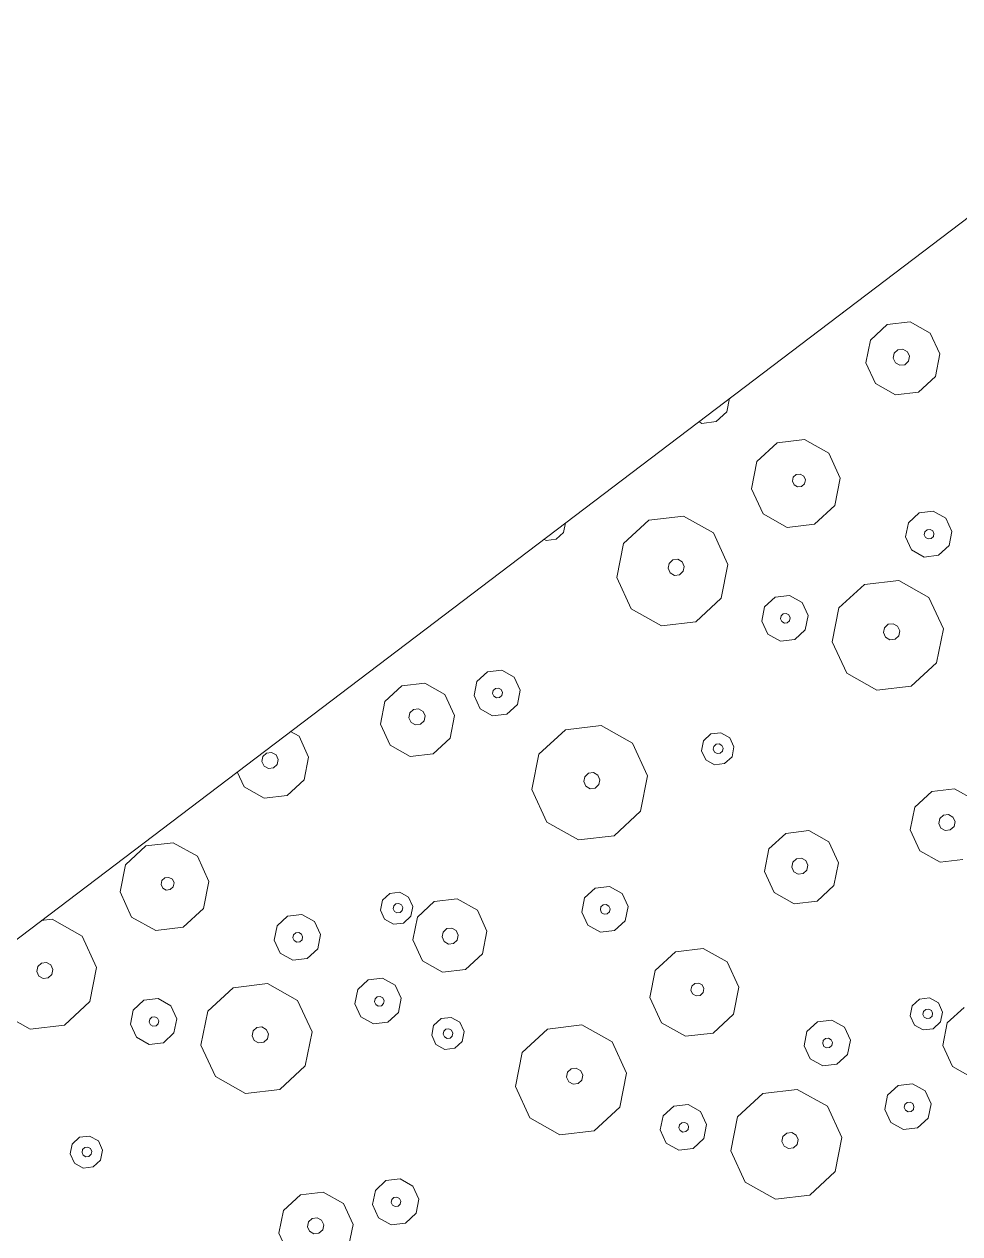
# Model space of a CAD drawing. Header units: metres. Extents: x -2858 to 512, y -1995 to 1252.
# Drawn here: x -558.533 to -555.323, y 357.298 to 361.448 of the extents above; entities that cross this region are included whole.
import ezdxf

# ---------------------------------------------------------------- set-up
doc = ezdxf.new("R2010")
doc.units = ezdxf.units.M
doc.layers.add('Calque commun', color=7, linetype='Continuous')

# ---------------------------------------------------------------- blocks, each defined once
blk = doc.blocks.new('pattern')
at = {"layer": 'Calque commun', "color": 54, "linetype": 'Continuous', "lineweight": 9}
for p, q in [((98.2548, 104.0289), (98.272, 103.9517)), ((98.4163, 103.9829), (98.4589, 104.008)), ((98.4589, 104.008), (98.5081, 104.0033)), ((98.3967, 103.9375), (98.4163, 103.9829)), ((98.5081, 104.0033), (98.5452, 103.9706)), ((98.5452, 103.9706), (98.556, 103.9224)), ((98.272, 103.9517), (98.2405, 103.8791)), ((98.4074, 103.8893), (98.3967, 103.9375)), ((98.4576, 103.9353), (98.4617, 103.9449)), ((98.4598, 103.9252), (98.4576, 103.9353)), ((98.4676, 103.9183), (98.4598, 103.9252)), ((98.4617, 103.9449), (98.4706, 103.9501)), ((98.4706, 103.9501), (98.481, 103.9492)), ((98.481, 103.9492), (98.4888, 103.9423)), ((98.491, 103.9322), (98.4869, 103.9226)), ((98.4888, 103.9423), (98.491, 103.9322)), ((98.4445, 103.8566), (98.4074, 103.8893)), ((98.478, 103.9173), (98.4676, 103.9183)), ((98.4869, 103.9226), (98.478, 103.9173)), ((98.556, 103.9224), (98.5363, 103.877)), ((98.7067, 103.8321), (98.8089, 103.8924)), ((98.8089, 103.8924), (98.927, 103.8812)), ((98.1724, 103.8389), (98.0937, 103.8464)), ((98.2405, 103.8791), (98.1724, 103.8389)), ((98.4937, 103.8519), (98.4445, 103.8566)), ((98.5363, 103.877), (98.4937, 103.8519)), ((98.927, 103.8812), (99.016, 103.8026)), ((98.1412, 103.7703), (98.155, 103.8021)), ((98.155, 103.8021), (98.1848, 103.8196)), ((98.1848, 103.8196), (98.2192, 103.8164)), ((98.2192, 103.8164), (98.2451, 103.7935)), ((98.6595, 103.7232), (98.7067, 103.8321)), ((99.016, 103.8026), (99.0418, 103.6868)), ((98.1487, 103.7365), (98.1412, 103.7703)), ((98.1768, 103.7699), (98.181, 103.7795)), ((98.1791, 103.7598), (98.1768, 103.7699)), ((98.1869, 103.7529), (98.1791, 103.7598)), ((98.181, 103.7795), (98.1899, 103.7847)), ((98.1899, 103.7847), (98.2002, 103.7838)), ((98.2061, 103.7572), (98.1972, 103.7519)), ((98.2002, 103.7838), (98.208, 103.7769)), ((98.2103, 103.7667), (98.2061, 103.7572)), ((98.208, 103.7769), (98.2103, 103.7667)), ((98.2527, 103.7597), (98.2389, 103.7279)), ((98.2451, 103.7935), (98.2527, 103.7597)), ((98.1747, 103.7136), (98.1487, 103.7365)), ((98.1972, 103.7519), (98.1869, 103.7529)), ((98.2389, 103.7279), (98.2091, 103.7103)), ((98.6853, 103.6074), (98.6595, 103.7232)), ((98.8048, 103.709), (98.8117, 103.7249)), ((98.8117, 103.7249), (98.8266, 103.7337)), ((98.8266, 103.7337), (98.8438, 103.7321)), ((98.8438, 103.7321), (98.8568, 103.7206)), ((98.8568, 103.7206), (98.8606, 103.7037)), ((98.2091, 103.7103), (98.1747, 103.7136)), ((98.8086, 103.6921), (98.8048, 103.709)), ((98.8215, 103.6807), (98.8086, 103.6921)), ((98.8388, 103.679), (98.8215, 103.6807)), ((98.8537, 103.6878), (98.8388, 103.679)), ((98.8606, 103.7037), (98.8537, 103.6878)), ((99.0418, 103.6868), (98.9946, 103.5779)), ((98.4383, 103.6311), (98.4809, 103.6562)), ((98.4809, 103.6562), (98.5301, 103.6515)), ((98.5301, 103.6515), (98.5671, 103.6188)), ((98.4186, 103.5857), (98.4383, 103.6311)), ((98.4849, 103.5901), (98.4939, 103.5954)), ((98.4939, 103.5954), (98.5042, 103.5944)), ((98.5042, 103.5944), (98.512, 103.5875)), ((98.5671, 103.6188), (98.5779, 103.5705)), ((98.7743, 103.5289), (98.6853, 103.6074)), ((98.4294, 103.5374), (98.4186, 103.5857)), ((98.4808, 103.5806), (98.4849, 103.5901)), ((98.4831, 103.5704), (98.4808, 103.5806)), ((98.4908, 103.5636), (98.4831, 103.5704)), ((98.5012, 103.5626), (98.4908, 103.5636)), ((98.5101, 103.5679), (98.5012, 103.5626)), ((98.5142, 103.5774), (98.5101, 103.5679)), ((98.512, 103.5875), (98.5142, 103.5774)), ((98.5779, 103.5705), (98.5582, 103.5252)), ((98.9946, 103.5779), (98.8924, 103.5176)), ((98.4664, 103.5047), (98.4294, 103.5374)), ((98.5582, 103.5252), (98.5156, 103.5)), ((98.8924, 103.5176), (98.7743, 103.5289)), ((97.7183, 103.5048), (97.7776, 103.4524)), ((98.5156, 103.5), (98.4664, 103.5047)), ((98.9826, 103.4561), (99.0252, 103.4812)), ((99.0252, 103.4812), (99.0744, 103.4765)), ((99.0744, 103.4765), (99.1114, 103.4438)), ((97.7776, 103.4524), (97.7948, 103.3752)), ((98.9629, 103.4107), (98.9826, 103.4561)), ((99.1114, 103.4438), (99.1222, 103.3955)), ((97.5572, 103.3223), (97.54, 103.3995)), ((97.633, 103.3821), (97.6398, 103.398)), ((97.6398, 103.398), (97.6548, 103.4068)), ((97.6548, 103.4068), (97.672, 103.4051)), ((97.672, 103.4051), (97.685, 103.3937)), ((97.685, 103.3937), (97.6887, 103.3768)), ((98.9737, 103.3625), (98.9629, 103.4107)), ((99.0251, 103.4056), (99.0292, 103.4151)), ((99.0274, 103.3955), (99.0251, 103.4056)), ((99.0351, 103.3886), (99.0274, 103.3955)), ((99.0292, 103.4151), (99.0382, 103.4204)), ((99.0455, 103.3876), (99.0351, 103.3886)), ((99.0382, 103.4204), (99.0485, 103.4194)), ((99.0544, 103.3929), (99.0455, 103.3876)), ((99.0485, 103.4194), (99.0563, 103.4125)), ((99.0586, 103.4024), (99.0544, 103.3929)), ((99.0563, 103.4125), (99.0586, 103.4024)), ((99.1222, 103.3955), (99.1025, 103.3502)), ((97.6367, 103.3652), (97.633, 103.3821)), ((97.6497, 103.3538), (97.6367, 103.3652)), ((97.6669, 103.3521), (97.6497, 103.3538)), ((97.6818, 103.3609), (97.6669, 103.3521)), ((97.6887, 103.3768), (97.6818, 103.3609)), ((97.7948, 103.3752), (97.7633, 103.3026)), ((99.0107, 103.3297), (98.9737, 103.3625)), ((99.1025, 103.3502), (99.06, 103.325)), ((97.6165, 103.2699), (97.5572, 103.3223)), ((97.7633, 103.3026), (97.6952, 103.2624)), ((99.06, 103.325), (99.0107, 103.3297)), ((97.6952, 103.2624), (97.6165, 103.2699)), ((98.5576, 103.2241), (98.6394, 103.2724)), ((98.6394, 103.2724), (98.7339, 103.2634)), ((98.7339, 103.2634), (98.8051, 103.2005)), ((98.012, 103.1945), (98.0801, 103.2347)), ((98.0801, 103.2347), (98.1589, 103.2272)), ((98.1589, 103.2272), (98.2182, 103.1748)), ((98.5199, 103.137), (98.5576, 103.2241)), ((97.9806, 103.1219), (98.012, 103.1945)), ((98.8051, 103.2005), (98.8257, 103.1079)), ((99.0352, 103.1342), (99.1374, 103.1945)), ((99.1374, 103.1945), (99.2555, 103.1832)), ((99.2555, 103.1832), (99.3444, 103.1047)), ((98.2182, 103.1748), (98.2354, 103.0976)), ((98.5405, 103.0443), (98.5199, 103.137)), ((98.6361, 103.1256), (98.6416, 103.1383)), ((98.6416, 103.1383), (98.6535, 103.1454)), ((98.6535, 103.1454), (98.6673, 103.1441)), ((98.6673, 103.1441), (98.6777, 103.1349)), ((98.6777, 103.1349), (98.6807, 103.1214)), ((97.9977, 103.0447), (97.9806, 103.1219)), ((98.081, 103.106), (98.0879, 103.1219)), ((98.0847, 103.0891), (98.081, 103.106)), ((98.0879, 103.1219), (98.1028, 103.1307)), ((98.1028, 103.1307), (98.12, 103.1291)), ((98.12, 103.1291), (98.133, 103.1176)), ((98.1367, 103.1007), (98.1298, 103.0849)), ((98.133, 103.1176), (98.1367, 103.1007)), ((98.2354, 103.0976), (98.2039, 103.025)), ((98.6391, 103.1121), (98.6361, 103.1256)), ((98.6495, 103.103), (98.6391, 103.1121)), ((98.6633, 103.1016), (98.6495, 103.103)), ((98.6752, 103.1087), (98.6633, 103.1016)), ((98.6807, 103.1214), (98.6752, 103.1087)), ((98.8257, 103.1079), (98.7879, 103.0208)), ((98.988, 103.0253), (99.0352, 103.1342)), ((99.3444, 103.1047), (99.3702, 102.9889)), ((98.0977, 103.0777), (98.0847, 103.0891)), ((98.1149, 103.0761), (98.0977, 103.0777)), ((98.1298, 103.0849), (98.1149, 103.0761)), ((98.0571, 102.9923), (97.9977, 103.0447)), ((98.2039, 103.025), (98.1358, 102.9848)), ((98.6117, 102.9815), (98.5405, 103.0443)), ((98.7879, 103.0208), (98.7062, 102.9725)), ((99.0138, 102.9095), (98.988, 103.0253)), ((99.1333, 103.0111), (99.1402, 103.027)), ((99.137, 102.9942), (99.1333, 103.0111)), ((99.1402, 103.027), (99.1551, 103.0358)), ((99.1551, 103.0358), (99.1723, 103.0341)), ((99.1723, 103.0341), (99.1852, 103.0227)), ((99.1852, 103.0227), (99.189, 103.0058)), ((97.1736, 102.9269), (97.2757, 102.9872)), ((97.2757, 102.9872), (97.3939, 102.976)), ((97.3939, 102.976), (97.4828, 102.8974)), ((98.1358, 102.9848), (98.0571, 102.9923)), ((98.7062, 102.9725), (98.6117, 102.9815)), ((99.15, 102.9827), (99.137, 102.9942)), ((99.1672, 102.9811), (99.15, 102.9827)), ((99.1821, 102.9899), (99.1672, 102.9811)), ((99.189, 103.0058), (99.1821, 102.9899)), ((99.3702, 102.9889), (99.323, 102.88)), ((97.1264, 102.818), (97.1736, 102.9269)), ((97.4828, 102.8974), (97.5086, 102.7816)), ((99.1027, 102.8309), (99.0138, 102.9095)), ((99.8124, 102.8459), (99.8321, 102.8912)), ((99.8321, 102.8912), (99.8746, 102.9164)), ((99.8746, 102.9164), (99.9239, 102.9117)), ((99.9239, 102.9117), (99.9609, 102.879)), ((99.323, 102.88), (99.2209, 102.8197)), ((99.8231, 102.7976), (99.8124, 102.8459)), ((99.8746, 102.8408), (99.8787, 102.8503)), ((99.8787, 102.8503), (99.8877, 102.8556)), ((99.8877, 102.8556), (99.898, 102.8546)), ((99.898, 102.8546), (99.9058, 102.8477)), ((99.9058, 102.8477), (99.908, 102.8376)), ((99.9609, 102.879), (99.9717, 102.8307)), ((97.1522, 102.7022), (97.1264, 102.818)), ((97.2716, 102.8038), (97.2785, 102.8197)), ((97.2754, 102.7869), (97.2716, 102.8038)), ((97.2785, 102.8197), (97.2934, 102.8285)), ((97.2934, 102.8285), (97.3106, 102.8269)), ((97.3106, 102.8269), (97.3236, 102.8154)), ((97.3236, 102.8154), (97.3274, 102.7985)), ((99.2209, 102.8197), (99.1027, 102.8309)), ((99.8768, 102.8306), (99.8746, 102.8408)), ((99.8846, 102.8238), (99.8768, 102.8306)), ((99.895, 102.8228), (99.8846, 102.8238)), ((99.9039, 102.828), (99.895, 102.8228)), ((99.908, 102.8376), (99.9039, 102.828)), ((99.9717, 102.8307), (99.952, 102.7853)), ((100.0471, 102.7809), (100.1152, 102.8211)), ((97.2884, 102.7755), (97.2754, 102.7869)), ((97.3056, 102.7738), (97.2884, 102.7755)), ((97.3205, 102.7826), (97.3056, 102.7738)), ((97.3274, 102.7985), (97.3205, 102.7826)), ((97.5086, 102.7816), (97.4614, 102.6728)), ((98.6055, 102.7568), (98.6481, 102.7819)), ((98.6481, 102.7819), (98.6973, 102.7772)), ((98.6973, 102.7772), (98.7344, 102.7445)), ((99.8602, 102.7649), (99.8231, 102.7976)), ((99.9094, 102.7602), (99.8602, 102.7649)), ((99.952, 102.7853), (99.9094, 102.7602)), ((100.0156, 102.7083), (100.0471, 102.7809)), ((96.8854, 102.6805), (96.9051, 102.7259)), ((96.9051, 102.7259), (96.9477, 102.751)), ((96.9477, 102.751), (96.9969, 102.7463)), ((96.9969, 102.7463), (97.034, 102.7136)), ((98.5859, 102.7114), (98.6055, 102.7568)), ((98.6522, 102.7158), (98.6611, 102.7211)), ((98.6611, 102.7211), (98.6715, 102.7201)), ((98.6715, 102.7201), (98.6793, 102.7133)), ((98.7344, 102.7445), (98.7451, 102.6963)), ((96.8962, 102.6322), (96.8854, 102.6805)), ((96.9476, 102.6754), (96.9518, 102.6849)), ((96.9518, 102.6849), (96.9607, 102.6902)), ((96.9607, 102.6902), (96.971, 102.6892)), ((96.971, 102.6892), (96.9788, 102.6823)), ((96.9788, 102.6823), (96.9811, 102.6722)), ((97.034, 102.7136), (97.0447, 102.6653)), ((97.2411, 102.6237), (97.1522, 102.7022)), ((97.9548, 102.662), (97.9846, 102.6796)), ((97.9846, 102.6796), (98.019, 102.6763)), ((98.5966, 102.6632), (98.5859, 102.7114)), ((98.6481, 102.7063), (98.6522, 102.7158)), ((98.6503, 102.6962), (98.6481, 102.7063)), ((98.6581, 102.6893), (98.6503, 102.6962)), ((98.6684, 102.6883), (98.6581, 102.6893)), ((98.6774, 102.6936), (98.6684, 102.6883)), ((98.6815, 102.7031), (98.6774, 102.6936)), ((98.6793, 102.7133), (98.6815, 102.7031)), ((98.7451, 102.6963), (98.7255, 102.6509)), ((100.0328, 102.6311), (100.0156, 102.7083)), ((100.1086, 102.6909), (100.1155, 102.7068)), ((100.1124, 102.674), (100.1086, 102.6909)), ((100.1155, 102.7068), (100.1304, 102.7156)), ((100.1304, 102.7156), (100.1477, 102.714)), ((100.1477, 102.714), (100.1606, 102.7025)), ((100.1644, 102.6856), (100.1575, 102.6697)), ((100.1606, 102.7025), (100.1644, 102.6856)), ((100.2705, 102.684), (100.239, 102.6114)), ((96.9499, 102.6652), (96.9476, 102.6754)), ((96.9577, 102.6584), (96.9499, 102.6652)), ((96.968, 102.6574), (96.9577, 102.6584)), ((96.9769, 102.6627), (96.968, 102.6574)), ((96.9811, 102.6722), (96.9769, 102.6627)), ((97.0447, 102.6653), (97.025, 102.62)), ((97.4614, 102.6728), (97.3592, 102.6124)), ((97.941, 102.6302), (97.9548, 102.662)), ((97.9788, 102.6273), (97.9829, 102.6369)), ((97.9829, 102.6369), (97.9919, 102.6422)), ((97.9919, 102.6422), (98.0022, 102.6412)), ((98.0022, 102.6412), (98.01, 102.6343)), ((98.019, 102.6763), (98.045, 102.6534)), ((98.045, 102.6534), (98.0525, 102.6196)), ((98.6337, 102.6304), (98.5966, 102.6632)), ((98.7255, 102.6509), (98.6829, 102.6258)), ((99.2999, 102.6232), (99.3297, 102.6408)), ((99.3297, 102.6408), (99.3641, 102.6375)), ((99.3641, 102.6375), (99.3901, 102.6146)), ((100.1254, 102.6626), (100.1124, 102.674)), ((100.1426, 102.6609), (100.1254, 102.6626)), ((100.1575, 102.6697), (100.1426, 102.6609)), ((96.9332, 102.5995), (96.8962, 102.6322)), ((96.9825, 102.5948), (96.9332, 102.5995)), ((97.025, 102.62), (96.9825, 102.5948)), ((97.3592, 102.6124), (97.2411, 102.6237)), ((97.9485, 102.5964), (97.941, 102.6302)), ((97.9745, 102.5735), (97.9485, 102.5964)), ((97.981, 102.6172), (97.9788, 102.6273)), ((97.9888, 102.6103), (97.981, 102.6172)), ((97.9992, 102.6094), (97.9888, 102.6103)), ((98.0081, 102.6146), (97.9992, 102.6094)), ((98.0122, 102.6242), (98.0081, 102.6146)), ((98.01, 102.6343), (98.0122, 102.6242)), ((98.0525, 102.6196), (98.0387, 102.5878)), ((98.6829, 102.6258), (98.6337, 102.6304)), ((99.2861, 102.5915), (99.2999, 102.6232)), ((99.3255, 102.5887), (99.3297, 102.5982)), ((99.3297, 102.5982), (99.3386, 102.6035)), ((99.3386, 102.6035), (99.3489, 102.6025)), ((99.3489, 102.6025), (99.3567, 102.5957)), ((99.3567, 102.5957), (99.359, 102.5855)), ((99.3901, 102.6146), (99.3976, 102.5808)), ((100.0921, 102.5787), (100.0328, 102.6311)), ((100.239, 102.6114), (100.1709, 102.5712)), ((97.4494, 102.5509), (97.492, 102.576)), ((97.492, 102.576), (97.5412, 102.5713)), ((97.5412, 102.5713), (97.5783, 102.5386)), ((98.0089, 102.5702), (97.9745, 102.5735)), ((98.0387, 102.5878), (98.0089, 102.5702)), ((98.2265, 102.5076), (98.3329, 102.5704)), ((98.3329, 102.5704), (98.456, 102.5587)), ((98.456, 102.5587), (98.5486, 102.4769)), ((99.2936, 102.5577), (99.2861, 102.5915)), ((99.3195, 102.5348), (99.2936, 102.5577)), ((99.3278, 102.5786), (99.3255, 102.5887)), ((99.3356, 102.5717), (99.3278, 102.5786)), ((99.3459, 102.5707), (99.3356, 102.5717)), ((99.3548, 102.576), (99.3459, 102.5707)), ((99.359, 102.5855), (99.3548, 102.576)), ((99.3976, 102.5808), (99.3838, 102.5491)), ((100.1709, 102.5712), (100.0921, 102.5787)), ((97.4297, 102.5055), (97.4494, 102.5509)), ((97.4961, 102.5099), (97.505, 102.5152)), ((97.505, 102.5152), (97.5153, 102.5142)), ((97.5153, 102.5142), (97.5231, 102.5074)), ((97.5783, 102.5386), (97.589, 102.4904)), ((99.354, 102.5315), (99.3195, 102.5348)), ((99.3838, 102.5491), (99.354, 102.5315)), ((97.4405, 102.4573), (97.4297, 102.5055)), ((97.4919, 102.5004), (97.4961, 102.5099)), ((97.4942, 102.4903), (97.4919, 102.5004)), ((97.502, 102.4834), (97.4942, 102.4903)), ((97.5123, 102.4824), (97.502, 102.4834)), ((97.5213, 102.4877), (97.5123, 102.4824)), ((97.5254, 102.4972), (97.5213, 102.4877)), ((97.5231, 102.5074), (97.5254, 102.4972)), ((97.589, 102.4904), (97.5694, 102.445)), ((98.1773, 102.3942), (98.2265, 102.5076)), ((98.5486, 102.4769), (98.5755, 102.3563)), ((98.9911, 102.4522), (99.0592, 102.4924)), ((99.0592, 102.4924), (99.138, 102.4849)), ((99.138, 102.4849), (99.1973, 102.4325)), ((97.4776, 102.4245), (97.4405, 102.4573)), ((97.5694, 102.445), (97.5268, 102.4199)), ((98.9596, 102.3796), (98.9911, 102.4522)), ((99.1973, 102.4325), (99.2145, 102.3553)), ((97.5268, 102.4199), (97.4776, 102.4245)), ((98.2042, 102.2736), (98.1773, 102.3942)), ((98.3385, 102.3785), (98.3454, 102.3943)), ((98.3454, 102.3943), (98.3603, 102.4031)), ((98.3603, 102.4031), (98.3775, 102.4015)), ((98.3775, 102.4015), (98.3905, 102.3901)), ((98.3905, 102.3901), (98.3943, 102.3732)), ((99.0599, 102.3719), (99.0668, 102.3878)), ((99.0668, 102.3878), (99.0817, 102.3966)), ((99.0817, 102.3966), (99.0989, 102.3949)), ((99.0989, 102.3949), (99.1119, 102.3835)), ((99.3588, 102.3865), (99.4014, 102.4117)), ((99.4014, 102.4117), (99.4506, 102.407)), ((99.4506, 102.407), (99.4877, 102.3743)), ((97.0245, 102.3189), (97.1062, 102.3672)), ((97.1062, 102.3672), (97.2007, 102.3582)), ((97.2007, 102.3582), (97.2719, 102.2953)), ((98.3423, 102.3616), (98.3385, 102.3785)), ((98.3553, 102.3501), (98.3423, 102.3616)), ((98.3725, 102.3485), (98.3553, 102.3501)), ((98.3874, 102.3573), (98.3725, 102.3485)), ((98.3943, 102.3732), (98.3874, 102.3573)), ((98.5755, 102.3563), (98.5263, 102.2429)), ((98.9769, 102.3024), (98.9596, 102.3796)), ((99.0636, 102.355), (99.0599, 102.3719)), ((99.0766, 102.3436), (99.0636, 102.355)), ((99.1087, 102.3507), (99.0938, 102.3419)), ((99.1156, 102.3666), (99.1087, 102.3507)), ((99.1119, 102.3835), (99.1156, 102.3666)), ((99.2145, 102.3553), (99.183, 102.2827)), ((99.3392, 102.3412), (99.3588, 102.3865)), ((99.4001, 102.339), (99.4042, 102.3485)), ((99.4042, 102.3485), (99.4131, 102.3538)), ((99.4131, 102.3538), (99.4235, 102.3528)), ((99.4235, 102.3528), (99.4313, 102.3459)), ((99.4877, 102.3743), (99.4985, 102.326)), ((96.4788, 102.2893), (96.547, 102.3295)), ((96.547, 102.3295), (96.6257, 102.322)), ((96.6257, 102.322), (96.685, 102.2696)), ((96.9867, 102.2318), (97.0245, 102.3189)), ((99.0938, 102.3419), (99.0766, 102.3436)), ((99.3499, 102.2929), (99.3392, 102.3412)), ((99.4023, 102.3288), (99.4001, 102.339)), ((99.4101, 102.322), (99.4023, 102.3288)), ((99.4205, 102.321), (99.4101, 102.322)), ((99.4294, 102.3263), (99.4205, 102.321)), ((99.4335, 102.3358), (99.4294, 102.3263)), ((99.4313, 102.3459), (99.4335, 102.3358)), ((99.4985, 102.326), (99.4788, 102.2806)), ((96.4474, 102.2167), (96.4788, 102.2893)), ((96.685, 102.2696), (96.7022, 102.1924)), ((97.2719, 102.2953), (97.2925, 102.2027)), ((97.502, 102.229), (97.6042, 102.2893)), ((97.6042, 102.2893), (97.7223, 102.278)), ((97.7223, 102.278), (97.8113, 102.1995)), ((98.2969, 102.1917), (98.2042, 102.2736)), ((99.0362, 102.25), (98.9769, 102.3024)), ((99.183, 102.2827), (99.1149, 102.2425)), ((99.387, 102.2602), (99.3499, 102.2929)), ((99.4788, 102.2806), (99.4362, 102.2555)), ((99.6492, 102.2357), (99.7514, 102.2961)), ((99.7514, 102.2961), (99.8695, 102.2848)), ((99.8695, 102.2848), (99.9585, 102.2063)), ((96.5547, 102.2167), (96.5696, 102.2255)), ((96.5696, 102.2255), (96.5868, 102.2239)), ((96.5868, 102.2239), (96.5998, 102.2124)), ((97.0073, 102.1391), (96.9867, 102.2318)), ((97.1029, 102.2204), (97.1084, 102.2331)), ((97.1084, 102.2331), (97.1204, 102.2402)), ((97.1204, 102.2402), (97.1341, 102.2389)), ((97.1341, 102.2389), (97.1445, 102.2297)), ((97.1445, 102.2297), (97.1475, 102.2162)), ((97.4548, 102.1201), (97.502, 102.229)), ((98.5263, 102.2429), (98.4199, 102.18)), ((99.1149, 102.2425), (99.0362, 102.25)), ((99.0975, 102.2057), (99.1273, 102.2233)), ((99.1273, 102.2233), (99.1617, 102.22)), ((99.4362, 102.2555), (99.387, 102.2602)), ((99.602, 102.1269), (99.6492, 102.2357)), ((96.4646, 102.1395), (96.4474, 102.2167)), ((96.5478, 102.2009), (96.5547, 102.2167)), ((96.5516, 102.184), (96.5478, 102.2009)), ((96.5645, 102.1725), (96.5516, 102.184)), ((96.6035, 102.1955), (96.5967, 102.1797)), ((96.5998, 102.2124), (96.6035, 102.1955)), ((96.7022, 102.1924), (96.6707, 102.1198)), ((97.1059, 102.2069), (97.1029, 102.2204)), ((97.1163, 102.1978), (97.1059, 102.2069)), ((97.1301, 102.1964), (97.1163, 102.1978)), ((97.142, 102.2035), (97.1301, 102.1964)), ((97.1475, 102.2162), (97.142, 102.2035)), ((97.2925, 102.2027), (97.2548, 102.1156)), ((97.8113, 102.1995), (97.8371, 102.0837)), ((98.4199, 102.18), (98.2969, 102.1917)), ((99.0837, 102.174), (99.0975, 102.2057)), ((99.1193, 102.1736), (99.1235, 102.1831)), ((99.1235, 102.1831), (99.1324, 102.1884)), ((99.1324, 102.1884), (99.1427, 102.1874)), ((99.1427, 102.1874), (99.1505, 102.1805)), ((99.1505, 102.1805), (99.1528, 102.1704)), ((99.1617, 102.22), (99.1877, 102.1971)), ((99.1877, 102.1971), (99.1952, 102.1633)), ((99.9585, 102.2063), (99.9843, 102.0905)), ((96.5239, 102.0871), (96.4646, 102.1395)), ((96.5818, 102.1709), (96.5645, 102.1725)), ((96.5967, 102.1797), (96.5818, 102.1709)), ((97.0785, 102.0763), (97.0073, 102.1391)), ((99.0912, 102.1402), (99.0837, 102.174)), ((99.1171, 102.1173), (99.0912, 102.1402)), ((99.1216, 102.1634), (99.1193, 102.1736)), ((99.1294, 102.1566), (99.1216, 102.1634)), ((99.1397, 102.1556), (99.1294, 102.1566)), ((99.1486, 102.1609), (99.1397, 102.1556)), ((99.1528, 102.1704), (99.1486, 102.1609)), ((99.1952, 102.1633), (99.1814, 102.1316)), ((96.6707, 102.1198), (96.6026, 102.0796)), ((97.2548, 102.1156), (97.173, 102.0673)), ((97.4806, 102.0043), (97.4548, 102.1201)), ((97.6001, 102.1059), (97.607, 102.1218)), ((97.6039, 102.089), (97.6001, 102.1059)), ((97.607, 102.1218), (97.6219, 102.1306)), ((97.6219, 102.1306), (97.6391, 102.1289)), ((97.6391, 102.1289), (97.6521, 102.1175)), ((97.6558, 102.1006), (97.649, 102.0847)), ((97.6521, 102.1175), (97.6558, 102.1006)), ((99.1516, 102.114), (99.1171, 102.1173)), ((99.1814, 102.1316), (99.1516, 102.114)), ((99.6278, 102.0111), (99.602, 102.1269)), ((99.7473, 102.1127), (99.7542, 102.1285)), ((99.7511, 102.0958), (99.7473, 102.1127)), ((99.7542, 102.1285), (99.7691, 102.1373)), ((99.7691, 102.1373), (99.7863, 102.1357)), ((99.7863, 102.1357), (99.7993, 102.1242)), ((99.8031, 102.1074), (99.7962, 102.0915)), ((99.7993, 102.1242), (99.8031, 102.1074)), ((96.6026, 102.0796), (96.5239, 102.0871)), ((97.173, 102.0673), (97.0785, 102.0763)), ((97.6168, 102.0775), (97.6039, 102.089)), ((97.6341, 102.0759), (97.6168, 102.0775)), ((97.649, 102.0847), (97.6341, 102.0759)), ((97.8371, 102.0837), (97.7899, 101.9748)), ((99.3808, 102.0347), (99.4233, 102.0598)), ((99.4233, 102.0598), (99.4726, 102.0551)), ((99.764, 102.0843), (99.7511, 102.0958)), ((99.7813, 102.0827), (99.764, 102.0843)), ((99.7962, 102.0915), (99.7813, 102.0827)), ((99.9843, 102.0905), (99.9371, 101.9816)), ((99.3611, 101.9893), (99.3808, 102.0347)), ((99.4726, 102.0551), (99.5096, 102.0224)), ((99.5096, 102.0224), (99.5204, 101.9742)), ((97.5696, 101.9257), (97.4806, 102.0043)), ((97.7899, 101.9748), (97.6877, 101.9145)), ((98.2792, 101.9407), (98.2989, 101.9861)), ((98.2989, 101.9861), (98.3415, 102.0112)), ((98.3415, 102.0112), (98.3907, 102.0065)), ((98.3907, 102.0065), (98.4277, 101.9738)), ((98.4277, 101.9738), (98.4385, 101.9255)), ((99.3718, 101.9411), (99.3611, 101.9893)), ((99.4233, 101.9842), (99.4274, 101.9937)), ((99.4256, 101.9741), (99.4233, 101.9842)), ((99.4333, 101.9672), (99.4256, 101.9741)), ((99.4274, 101.9937), (99.4364, 101.999)), ((99.4364, 101.999), (99.4467, 101.998)), ((99.4467, 101.998), (99.4545, 101.9912)), ((99.4567, 101.981), (99.4526, 101.9715)), ((99.4545, 101.9912), (99.4567, 101.981)), ((99.5204, 101.9742), (99.5007, 101.9288)), ((99.7168, 101.9325), (99.6278, 102.0111)), ((99.9371, 101.9816), (99.8349, 101.9213)), ((100.4305, 101.9708), (100.4603, 101.9884)), ((100.4603, 101.9884), (100.4947, 101.9851)), ((100.4947, 101.9851), (100.5207, 101.9622)), ((98.29, 101.8924), (98.2792, 101.9407)), ((98.3414, 101.9356), (98.3455, 101.9451)), ((98.3437, 101.9254), (98.3414, 101.9356)), ((98.3455, 101.9451), (98.3545, 101.9504)), ((98.3545, 101.9504), (98.3648, 101.9494)), ((98.3648, 101.9494), (98.3726, 101.9425)), ((98.3749, 101.9324), (98.3707, 101.9229)), ((98.3726, 101.9425), (98.3749, 101.9324)), ((99.4089, 101.9083), (99.3718, 101.9411)), ((99.4437, 101.9662), (99.4333, 101.9672)), ((99.4526, 101.9715), (99.4437, 101.9662)), ((99.8349, 101.9213), (99.7168, 101.9325)), ((100.4167, 101.939), (100.4305, 101.9708)), ((100.4242, 101.9053), (100.4167, 101.939)), ((100.4545, 101.9362), (100.4586, 101.9457)), ((100.4567, 101.926), (100.4545, 101.9362)), ((100.4586, 101.9457), (100.4675, 101.951)), ((100.4675, 101.951), (100.4779, 101.95)), ((100.4779, 101.95), (100.4857, 101.9431)), ((100.4879, 101.933), (100.4838, 101.9235)), ((100.4857, 101.9431), (100.4879, 101.933)), ((100.5207, 101.9622), (100.5282, 101.9284)), ((97.6877, 101.9145), (97.5696, 101.9257)), ((98.327, 101.8597), (98.29, 101.8924)), ((98.3515, 101.9186), (98.3437, 101.9254)), ((98.3618, 101.9176), (98.3515, 101.9186)), ((98.3707, 101.9229), (98.3618, 101.9176)), ((98.4385, 101.9255), (98.4188, 101.8801)), ((98.5139, 101.8757), (98.5821, 101.9159)), ((98.5821, 101.9159), (98.6608, 101.9084)), ((98.6608, 101.9084), (98.7201, 101.856)), ((99.4581, 101.9037), (99.4089, 101.9083)), ((99.5007, 101.9288), (99.4581, 101.9037)), ((100.4502, 101.8824), (100.4242, 101.9053)), ((100.4645, 101.9192), (100.4567, 101.926)), ((100.4748, 101.9182), (100.4645, 101.9192)), ((100.4838, 101.9235), (100.4748, 101.9182)), ((100.5144, 101.8967), (100.4846, 101.8791)), ((100.5282, 101.9284), (100.5144, 101.8967)), ((97.0741, 101.8526), (97.1149, 101.8767)), ((97.1149, 101.8767), (97.1642, 101.872)), ((97.1642, 101.872), (97.2012, 101.8393)), ((98.3763, 101.855), (98.327, 101.8597)), ((98.4188, 101.8801), (98.3763, 101.855)), ((98.4825, 101.8031), (98.5139, 101.8757)), ((98.7201, 101.856), (98.7373, 101.7788)), ((99.9054, 101.8144), (99.9251, 101.8597)), ((99.9251, 101.8597), (99.9677, 101.8849)), ((99.9677, 101.8849), (100.0169, 101.8802)), ((100.0169, 101.8802), (100.0539, 101.8475)), ((100.4846, 101.8791), (100.4502, 101.8824)), ((97.2012, 101.8393), (97.2039, 101.8275)), ((98.5823, 101.8016), (98.5973, 101.8104)), ((98.5973, 101.8104), (98.6145, 101.8088)), ((98.6145, 101.8088), (98.6274, 101.7973)), ((99.9162, 101.7661), (99.9054, 101.8144)), ((99.9676, 101.8092), (99.9717, 101.8188)), ((99.9699, 101.7991), (99.9676, 101.8092)), ((99.9717, 101.8188), (99.9807, 101.824)), ((99.9807, 101.824), (99.991, 101.8231)), ((99.991, 101.8231), (99.9988, 101.8162)), ((99.9988, 101.8162), (100.0011, 101.8061)), ((100.0539, 101.8475), (100.0647, 101.7992)), ((98.4997, 101.7259), (98.4825, 101.8031)), ((98.5755, 101.7857), (98.5823, 101.8016)), ((98.5792, 101.7688), (98.5755, 101.7857)), ((98.5922, 101.7574), (98.5792, 101.7688)), ((98.6312, 101.7804), (98.6243, 101.7645)), ((98.6274, 101.7973), (98.6312, 101.7804)), ((98.7373, 101.7788), (98.7058, 101.7062)), ((99.9532, 101.7334), (99.9162, 101.7661)), ((99.9777, 101.7922), (99.9699, 101.7991)), ((99.988, 101.7913), (99.9777, 101.7922)), ((99.9969, 101.7965), (99.988, 101.7913)), ((100.0011, 101.8061), (99.9969, 101.7965)), ((100.0647, 101.7992), (100.045, 101.7538)), ((97.7671, 101.7183), (97.7965, 101.7356)), ((97.7965, 101.7356), (97.8309, 101.7323)), ((97.8309, 101.7323), (97.8569, 101.7094)), ((98.559, 101.6735), (98.4997, 101.7259)), ((98.6094, 101.7558), (98.5922, 101.7574)), ((98.6243, 101.7645), (98.6094, 101.7558)), ((100.0024, 101.7287), (99.9532, 101.7334)), ((100.045, 101.7538), (100.0024, 101.7287)), ((97.8569, 101.7094), (97.8589, 101.7005)), ((98.7058, 101.7062), (98.6377, 101.666)), ((98.6377, 101.666), (98.559, 101.6735)), ((99.5002, 101.6277), (99.5819, 101.676)), ((99.5819, 101.676), (99.6764, 101.667)), ((99.6764, 101.667), (99.7476, 101.6042)), ((98.9545, 101.5981), (99.0226, 101.6383)), ((99.0226, 101.6383), (99.1014, 101.6308)), ((99.1014, 101.6308), (99.1607, 101.5785)), ((99.4624, 101.5406), (99.5002, 101.6277)), ((99.7476, 101.6042), (99.7682, 101.5115)), ((98.923, 101.5255), (98.9545, 101.5981)), ((99.1607, 101.5785), (99.1779, 101.5013)), ((99.9777, 101.5378), (100.0799, 101.5981)), ((100.0799, 101.5981), (100.198, 101.5869)), ((100.198, 101.5869), (100.2869, 101.5083)), ((98.9303, 101.4928), (98.923, 101.5255)), ((99.0235, 101.5097), (99.0304, 101.5256)), ((99.0304, 101.5256), (99.0453, 101.5344)), ((99.0453, 101.5344), (99.0625, 101.5327)), ((99.0625, 101.5327), (99.0755, 101.5213)), ((99.0755, 101.5213), (99.0792, 101.5044)), ((99.483, 101.448), (99.4624, 101.5406)), ((99.5786, 101.5293), (99.5841, 101.542)), ((99.5816, 101.5158), (99.5786, 101.5293)), ((99.5841, 101.542), (99.596, 101.549)), ((99.596, 101.549), (99.6098, 101.5477)), ((99.6098, 101.5477), (99.6202, 101.5385)), ((99.6232, 101.525), (99.6177, 101.5123)), ((99.6202, 101.5385), (99.6232, 101.525)), ((99.9305, 101.4289), (99.9777, 101.5378)), ((99.0272, 101.4928), (99.0235, 101.5097)), ((99.0402, 101.4813), (99.0272, 101.4928)), ((99.0574, 101.4797), (99.0402, 101.4813)), ((99.0723, 101.4885), (99.0574, 101.4797)), ((99.0792, 101.5044), (99.0723, 101.4885)), ((99.1779, 101.5013), (99.1553, 101.4492)), ((99.592, 101.5066), (99.5816, 101.5158)), ((99.6058, 101.5053), (99.592, 101.5066)), ((99.6177, 101.5123), (99.6058, 101.5053)), ((99.7682, 101.5115), (99.7304, 101.4244)), ((100.2869, 101.5083), (100.3127, 101.3925)), ((99.5542, 101.3852), (99.483, 101.448)), ((100.0826, 101.4306), (100.0975, 101.4394)), ((100.0975, 101.4394), (100.1148, 101.4378)), ((100.1148, 101.4378), (100.1277, 101.4263)), ((99.7304, 101.4244), (99.6487, 101.3762)), ((99.9563, 101.3131), (99.9305, 101.4289)), ((100.0758, 101.4147), (100.0826, 101.4306)), ((100.0795, 101.3978), (100.0758, 101.4147)), ((100.0925, 101.3864), (100.0795, 101.3978)), ((100.1246, 101.3935), (100.1097, 101.3847)), ((100.1315, 101.4094), (100.1246, 101.3935)), ((100.1277, 101.4263), (100.1315, 101.4094)), ((99.6487, 101.3762), (99.5542, 101.3852)), ((100.1097, 101.3847), (100.0925, 101.3864)), ((99.9841, 101.2885), (99.9563, 101.3131))]:
    blk.add_line(p, q, dxfattribs=at)
at = {"layer": 'Calque commun', "color": 7, "linetype": 'Continuous', "lineweight": 9}
mesh = blk.add_polyface(dxfattribs=at)
corners = [(70.8497, 113.5412), (53.8349, 19.1692), (74.7282, 106.3237), (76.0435, 113.5984), (74.769, 106.1763), (58.8077, 18.2701), (114.1703, 105.207), (114.1703, 98.5387)]
mesh.append_faces([[corners[k] for k in face] for face in [(3, 4, 6)]], dxfattribs={"vtx0": -1, "vtx1": -1, "color": 7})
mesh.append_faces([[corners[k] for k in face] for face in [(3, 2, 4)]], dxfattribs={"vtx0": -1, "vtx2": -1, "color": 7})
mesh.append_faces([[corners[k] for k in face] for face in [(5, 2, 1)]], dxfattribs={"vtx1": -1, "color": 7})
mesh.append_faces([[corners[k] for k in face] for face in [(0, 1, 2), (3, 0, 2)]], dxfattribs={"vtx1": -1, "vtx2": -1, "color": 7})
mesh.append_faces([[corners[k] for k in face] for face in [(4, 7, 6)]], dxfattribs={"vtx2": -1, "color": 7})

msp = doc.modelspace()

# ---------------------------------------------------------------- block references
at = {"layer": 'Calque commun', "color": 0, "linetype": 'ByBlock', "lineweight": -2, "rotation": 228.1617603435354}
msp.add_blockref('pattern', (-567.2453, 500.4263), dxfattribs=at)

doc.saveas('drawing.dxf')
